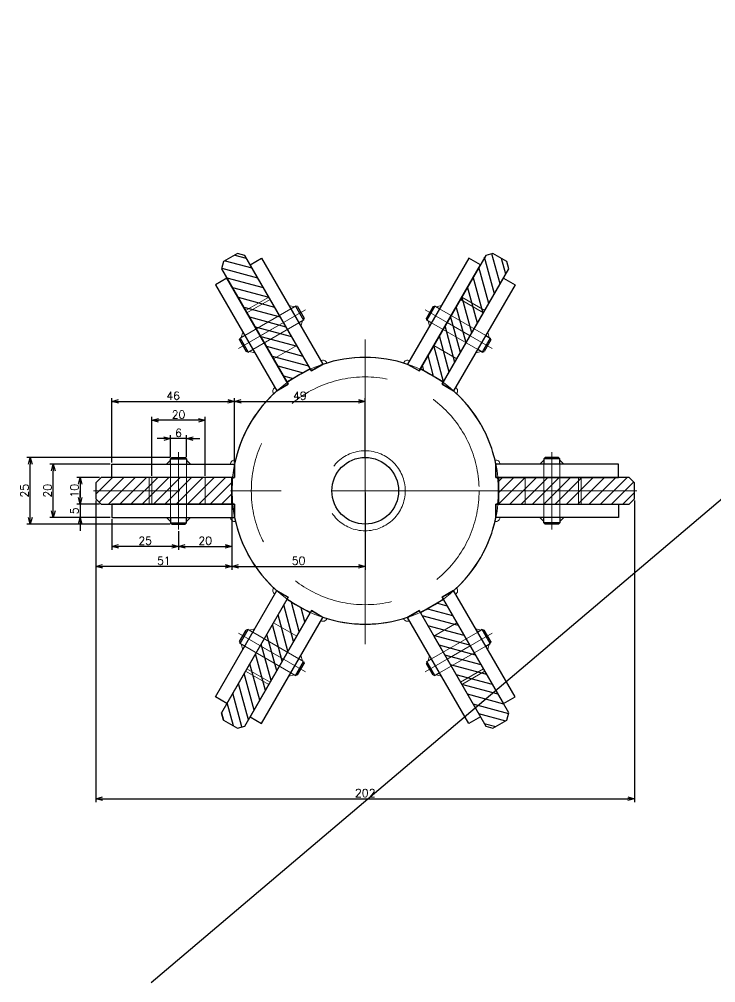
# Model space of a CAD drawing. Header units: millimetres. Extents: x -16130 to 36813, y -8099 to 27484.
# Drawn here: x 20097.8 to 20358.9, y 17127.2 to 17488.4 of the extents above; entities that cross this region are included whole.
import ezdxf

# ---------------------------------------------------------------- set-up
doc = ezdxf.new("R2010")
doc.units = ezdxf.units.MM
doc.header["$LTSCALE"] = 6
doc.header["$PDMODE"] = 99
doc.header["$PDSIZE"] = 1
doc.linetypes.add('CENTER2', pattern=[28.575, 19.05, -3.175, 3.175, -3.175])
doc.linetypes.add('HIDDEN', pattern=[9.525, 6.35, -3.175])
for name, color, linetype, lineweight in [('01_NORMAL', 7, 'Continuous', 25), ('04_HIDDEN', 2, 'HIDDEN', 13), ('05_CENTER', 4, 'CENTER2', 13), ('08_DIM', 3, 'Continuous', 13)]:
    doc.layers.add(name, color=color, linetype=linetype, lineweight=lineweight)
doc.layers.add('10_DRAFT', color=8, linetype='Continuous', lineweight=0, plot=False)
doc.styles.add('KSS_TXT', font='txt.shx', dxfattribs={"bigfont": 'extfont2.shx'})
doc.dimstyles.new('KSS_DIM', dxfattribs={"dimtxt": 3, "dimasz": 2.5, "dimexe": 1.25, "dimexo": 0.625, "dimtad": 1, "dimdsep": 46, "dimtxsty": 'KSS_TXT', "dimblk": 'OPEN30', "dimcen": 0, "dimazin": 2, "dimtfac": 0.75, "dimtmove": 0, "dimatfit": 3, "dimldrblk": 'OPEN30', "dimfxl": 1, "dimtolj": 1, "dimarcsym": 0})

# ---------------------------------------------------------------- blocks, each defined once
blk = doc.blocks.new('A$C1B8C3DF9_1_1_1')
at = {"color": 0}
for p, q in [((-27.84, 68.22), (-26.11, 69.22)), ((-26.11, 69.22), (-23.11, 64.02)), ((-25.42, 69.04), (-26.11, 69.22)), ((-25.42, 69.04), (-22.92, 64.71)), ((25.42, 69.04), (22.92, 64.71)), ((26.11, 69.22), (23.11, 64.02)), ((25.42, 69.04), (26.11, 69.22)), ((27.84, 68.22), (26.11, 69.22)), ((-23.11, 64.02), (-24.84, 63.02)), ((-23.11, 64.02), (-22.92, 64.71)), ((23.11, 64.02), (22.92, 64.71)), ((23.11, 64.02), (24.84, 63.02)), ((-45.16, 58.22), (-46.89, 57.22)), ((45.16, 58.22), (46.89, 57.22)), ((-47.08, 56.54), (-46.89, 57.22)), ((-47.08, 56.54), (-44.58, 52.21)), ((-46.89, 57.22), (-43.89, 52.02)), ((46.89, 57.22), (43.89, 52.02)), ((47.08, 56.54), (44.58, 52.21)), ((47.08, 56.54), (46.89, 57.22)), ((-43.89, 52.02), (-44.58, 52.21)), ((-43.89, 52.02), (-42.16, 53.02)), ((43.89, 52.02), (42.16, 53.02)), ((43.89, 52.02), (44.58, 52.21)), ((-20.17, 44.94), (-15.88, 47.41)), ((20.17, 44.94), (15.88, 47.41)), ((-20.54, 45.58), (-20.17, 44.94)), ((20.54, 45.58), (20.17, 44.94)), ((-28.83, 39.94), (-33.12, 37.46)), ((-29.2, 40.58), (-28.83, 39.94)), ((29.2, 40.58), (28.83, 39.94)), ((28.83, 39.94), (33.12, 37.46)), ((-72.5, 12.5), (-73, 12)), ((-73, 10), (-73, 12)), ((-73, 12), (-67, 12)), ((-72.5, 12.5), (-67.5, 12.5)), ((-67, 12), (-67.5, 12.5)), ((-67, 12), (-67, 10)), ((67, 12), (67.5, 12.5)), ((73, 12), (67, 12)), ((67, 12), (67, 10)), ((72.5, 12.5), (67.5, 12.5)), ((72.5, 12.5), (73, 12)), ((73, 10), (73, 12)), ((-49, 5), (-49, 9.95)), ((49, 5), (49, 9.95)), ((-49.75, 5), (-49, 5)), ((49.75, 5), (49, 5)), ((-49.75, -5), (-49, -5)), ((-49, -5), (-49, -9.95)), ((49.75, -5), (49, -5)), ((49, -5), (49, -9.95)), ((-73, -10), (-73, -12)), ((-67, -12), (-67, -10)), ((67, -12), (67, -10)), ((73, -10), (73, -12)), ((-72.5, -12.5), (-73, -12)), ((-73, -12), (-67, -12)), ((-72.5, -12.5), (-67.5, -12.5)), ((-67, -12), (-67.5, -12.5)), ((73, -12), (67, -12)), ((67, -12), (67.5, -12.5)), ((72.5, -12.5), (67.5, -12.5)), ((72.5, -12.5), (73, -12)), ((-28.83, -39.94), (-33.12, -37.46)), ((28.83, -39.94), (33.12, -37.46)), ((-29.2, -40.58), (-28.83, -39.94)), ((29.2, -40.58), (28.83, -39.94)), ((-20.54, -45.58), (-20.17, -44.94)), ((-20.17, -44.94), (-15.88, -47.41)), ((20.17, -44.94), (15.88, -47.41)), ((20.54, -45.58), (20.17, -44.94)), ((-47.08, -56.54), (-44.58, -52.21)), ((-46.89, -57.22), (-43.89, -52.02)), ((-43.89, -52.02), (-44.58, -52.21)), ((-43.89, -52.02), (-42.16, -53.02)), ((43.89, -52.02), (42.16, -53.02)), ((46.89, -57.22), (43.89, -52.02)), ((43.89, -52.02), (44.58, -52.21)), ((47.08, -56.54), (44.58, -52.21)), ((-47.08, -56.54), (-46.89, -57.22)), ((-45.16, -58.22), (-46.89, -57.22)), ((45.16, -58.22), (46.89, -57.22)), ((47.08, -56.54), (46.89, -57.22)), ((-26.11, -69.22), (-23.11, -64.02)), ((-25.42, -69.04), (-22.92, -64.71)), ((-23.11, -64.02), (-24.84, -63.02)), ((-23.11, -64.02), (-22.92, -64.71)), ((23.11, -64.02), (22.92, -64.71)), ((25.42, -69.04), (22.92, -64.71)), ((23.11, -64.02), (24.84, -63.02)), ((26.11, -69.22), (23.11, -64.02)), ((-27.84, -68.22), (-26.11, -69.22)), ((27.84, -68.22), (26.11, -69.22)), ((-25.42, -69.04), (-26.11, -69.22)), ((25.42, -69.04), (26.11, -69.22))]:
    blk.add_line(p, q, dxfattribs=at)
for points in [[(-15.84, 47.44), (-20.17, 44.94), (-43.17, 84.77), (-38.84, 87.27)], [(15.84, 47.44), (20.17, 44.94), (43.17, 84.77), (38.84, 87.27)], [(-33.16, 37.44), (-28.83, 39.94), (-51.83, 79.77), (-56.16, 77.27)], [(33.16, 37.44), (28.83, 39.94), (51.83, 79.77), (56.16, 77.27)], [(-49, 10), (-49, 5), (-95, 5), (-95, 10)], [(49, 10), (49, 5), (95, 5), (95, 10)], [(-49, -10), (-49, -5), (-95, -5), (-95, -10)], [(49, -10), (49, -5), (95, -5), (95, -10)], [(-33.16, -37.44), (-28.83, -39.94), (-51.83, -79.77), (-56.16, -77.27)], [(33.16, -37.44), (28.83, -39.94), (51.83, -79.77), (56.16, -77.27)], [(-15.84, -47.44), (-20.17, -44.94), (-43.17, -84.77), (-38.84, -87.27)], [(15.84, -47.44), (20.17, -44.94), (43.17, -84.77), (38.84, -87.27)]]:
    blk.add_lwpolyline(points, close=True, dxfattribs=at)
blk.add_circle((0, 0), 12.5, dxfattribs=at)
for start, end in [(71.4783, 108.5217), (114.2613, 125.7387), (54.2613, 65.7387), (131.4783, 168.5217), (11.4783, 48.5217), (174.2613, 185.7387), (354.2613, 5.7387), (191.4783, 228.5217), (311.4783, 348.5217), (234.2613, 245.7387), (294.2613, 305.7387), (251.4783, 288.5217)]:
    blk.add_arc((0, 0), 50, start, end, dxfattribs=at)
at = {"layer": '04_HIDDEN'}
for p, q in [((-27.84, 68.22), (-45.16, 58.22)), ((45.16, 58.22), (27.84, 68.22)), ((-24.84, 63.02), (-42.16, 53.02)), ((42.16, 53.02), (24.84, 63.02)), ((-73, 10), (-73, -10)), ((-67, 10), (-67, -10)), ((67, -10), (67, 10)), ((73, -10), (73, 10)), ((-42.16, -53.02), (-24.84, -63.02)), ((24.84, -63.02), (42.16, -53.02)), ((-45.16, -58.22), (-27.84, -68.22)), ((27.84, -68.22), (45.16, -58.22))]:
    blk.add_line(p, q, dxfattribs=at)
for points in [[(-25.67, 54.46), (-35.67, 71.78), (-44.33, 66.78), (-34.33, 49.46)], [(34.33, 49.46), (44.33, 66.78), (35.67, 71.78), (25.67, 54.46)], [(-60, 5), (-80, 5), (-80, -5), (-60, -5)], [(60, -5), (80, -5), (80, 5), (60, 5)], [(-34.33, -49.46), (-44.33, -66.78), (-35.67, -71.78), (-25.67, -54.46)], [(25.67, -54.46), (35.67, -71.78), (44.33, -66.78), (34.33, -49.46)]]:
    blk.add_lwpolyline(points, close=True, dxfattribs=at)
for radius in [42.7, 15]:
    blk.add_circle((0, 0), radius, dxfattribs=at)
at = {"layer": '05_CENTER'}
for p, q in [((-47.56, 53.37), (-22.44, 67.88)), ((22.44, 67.88), (47.56, 53.37)), ((0, -57.56), (0, 57.56)), ((-70, -14.51), (-70, 14.51)), ((70, 14.51), (70, -14.51)), ((101.89, 0), (-101.89, 0)), ((-22.44, -67.88), (-47.56, -53.37)), ((47.56, -53.37), (22.44, -67.88))]:
    blk.add_line(p, q, dxfattribs=at)
at = {"layer": '08_DIM'}
for points in [[(-27.84, 68.22), (-28.59, 69.52), (-28.59, 69.52), (-26.54, 68.97)], [(27.84, 68.22), (28.59, 69.52), (28.59, 69.52), (26.54, 68.97)], [(-24.84, 63.02), (-24.09, 61.72), (-24.09, 61.72), (-23.54, 63.77)], [(24.84, 63.02), (24.09, 61.72), (24.09, 61.72), (23.54, 63.77)], [(-45.16, 58.22), (-45.91, 59.52), (-45.91, 59.52), (-46.46, 57.47)], [(45.16, 58.22), (45.91, 59.52), (45.91, 59.52), (46.46, 57.47)], [(-42.16, 53.02), (-41.41, 51.72), (-41.41, 51.72), (-43.46, 52.27)], [(42.16, 53.02), (41.41, 51.72), (41.41, 51.72), (43.46, 52.27)], [(-73, 10), (-74.5, 10), (-74.5, 10), (-73, 11.5)], [(-67, 10), (-65.5, 10), (-65.5, 10), (-67, 11.5)], [(67, 10), (65.5, 10), (65.5, 10), (67, 11.5)], [(73, 10), (74.5, 10), (74.5, 10), (73, 11.5)], [(-73, -10), (-74.5, -10), (-74.5, -10), (-73, -11.5)], [(-67, -10), (-65.5, -10), (-65.5, -10), (-67, -11.5)], [(67, -10), (65.5, -10), (65.5, -10), (67, -11.5)], [(73, -10), (74.5, -10), (74.5, -10), (73, -11.5)], [(-42.16, -53.02), (-41.41, -51.72), (-41.41, -51.72), (-43.46, -52.27)], [(42.16, -53.02), (41.41, -51.72), (41.41, -51.72), (43.46, -52.27)], [(-45.16, -58.22), (-45.91, -59.52), (-45.91, -59.52), (-46.46, -57.47)], [(45.16, -58.22), (45.91, -59.52), (45.91, -59.52), (46.46, -57.47)], [(-24.84, -63.02), (-24.09, -61.72), (-24.09, -61.72), (-23.54, -63.77)], [(24.84, -63.02), (24.09, -61.72), (24.09, -61.72), (23.54, -63.77)], [(-27.84, -68.22), (-28.59, -69.52), (-28.59, -69.52), (-26.54, -68.97)], [(27.84, -68.22), (28.59, -69.52), (28.59, -69.52), (26.54, -68.97)]]:
    blk.add_lwpolyline(points, close=True, dxfattribs=at)
for centre, start, end in [((-15.84, 47.44), 17.2275, 119.9995), ((15.84, 47.44), 60.0005, 162.7725), ((-33.16, 37.44), 120.0005, 222.7725), ((33.16, 37.44), 317.2275, 59.9995), ((-49, 10), 77.2275, 179.9995), ((49, 10), 0.0005, 102.7725), ((-49, -10), 180.0005, 282.7725), ((49, -10), 257.2275, 359.9995), ((-33.16, -37.44), 137.2275, 239.9995), ((33.16, -37.44), 300.0005, 42.7725), ((-15.84, -47.44), 240.0005, 342.7725), ((15.84, -47.44), 197.2275, 299.9995)]:
    blk.add_arc(centre, 1.5, start, end, dxfattribs=at)
blk = doc.blocks.new('_Open30')
at = {"color": 0, "linetype": 'ByBlock', "lineweight": -2}
for p, q in [((-1, 0.27), (0, 0)), ((0, 0), (-1, -0.27)), ((0, 0), (-1, 0))]:
    blk.add_line(p, q, dxfattribs=at)
blk = doc.blocks.new('*D3620')
at = {"layer": '08_DIM', "color": 0, "lineweight": -2, "transparency": 16777216}
for p, q in [((20126.49, 17307.97), (20126.49, 17194.89)), ((20328.49, 17307.97), (20328.49, 17194.89)), ((20128.99, 17196.14), (20325.99, 17196.14))]:
    blk.add_line(p, q, dxfattribs=at)
at = {"layer": 'Defpoints', "color": 0, "transparency": 16777216}
for p in [(20126.49, 17308.6), (20328.49, 17308.6), (20328.49, 17196.14)]:
    blk.add_point(p, dxfattribs=at)
at = {"layer": '08_DIM', "color": 0, "lineweight": -2, "transparency": 16777216, "xscale": 2.5, "yscale": 2.5, "zscale": 2.5, "rotation": 180}
blk.add_blockref('_Open30', (20126.49, 17196.14), dxfattribs=at)
at = {"layer": '08_DIM', "color": 0, "lineweight": -2, "transparency": 16777216, "xscale": 2.5, "yscale": 2.5, "zscale": 2.5}
blk.add_blockref('_Open30', (20328.49, 17196.14), dxfattribs=at)
at = {"layer": '08_DIM', "color": 0, "transparency": 16777216, "insert": (20227.49, 17198.27), "char_height": 3, "attachment_point": 5, "style": 'KSS_TXT'}
blk.add_mtext('\\A1;202', dxfattribs=at)
blk = doc.blocks.new('*D3621')
at = {"layer": '08_DIM', "color": 0, "lineweight": -2, "transparency": 16777216}
for p, q in [((20178.49, 17322.22), (20178.49, 17346.37)), ((20227.49, 17324.38), (20227.49, 17346.37)), ((20180.99, 17345.12), (20224.99, 17345.12))]:
    blk.add_line(p, q, dxfattribs=at)
at = {"layer": 'Defpoints', "color": 0, "transparency": 16777216}
for p in [(20227.49, 17345.12), (20178.49, 17321.6), (20227.49, 17323.75)]:
    blk.add_point(p, dxfattribs=at)
at = {"layer": '08_DIM', "color": 0, "lineweight": -2, "transparency": 16777216, "xscale": 2.5, "yscale": 2.5, "zscale": 2.5, "rotation": 180}
blk.add_blockref('_Open30', (20178.49, 17345.12), dxfattribs=at)
at = {"layer": '08_DIM', "color": 0, "lineweight": -2, "transparency": 16777216, "xscale": 2.5, "yscale": 2.5, "zscale": 2.5}
blk.add_blockref('_Open30', (20227.49, 17345.12), dxfattribs=at)
at = {"layer": '08_DIM', "color": 0, "transparency": 16777216, "insert": (20202.99, 17347.25), "char_height": 3, "attachment_point": 5, "style": 'KSS_TXT'}
blk.add_mtext('\\A1;49', dxfattribs=at)
blk = doc.blocks.new('*D3623')
at = {"layer": '08_DIM', "color": 0, "lineweight": -2, "transparency": 16777216}
for p, q in [((20177.49, 17310.97), (20177.49, 17282)), ((20227.49, 17310.97), (20227.49, 17282)), ((20179.99, 17283.25), (20224.99, 17283.25))]:
    blk.add_line(p, q, dxfattribs=at)
at = {"layer": 'Defpoints', "color": 0, "transparency": 16777216}
for p in [(20177.49, 17311.6), (20227.49, 17311.6), (20227.49, 17283.25)]:
    blk.add_point(p, dxfattribs=at)
at = {"layer": '08_DIM', "color": 0, "lineweight": -2, "transparency": 16777216, "xscale": 2.5, "yscale": 2.5, "zscale": 2.5, "rotation": 180}
blk.add_blockref('_Open30', (20177.49, 17283.25), dxfattribs=at)
at = {"layer": '08_DIM', "color": 0, "lineweight": -2, "transparency": 16777216, "xscale": 2.5, "yscale": 2.5, "zscale": 2.5}
blk.add_blockref('_Open30', (20227.49, 17283.25), dxfattribs=at)
at = {"layer": '08_DIM', "color": 0, "transparency": 16777216, "insert": (20202.49, 17285.38), "char_height": 3, "attachment_point": 5, "style": 'KSS_TXT'}
blk.add_mtext('\\A1;50', dxfattribs=at)
blk = doc.blocks.new('A$C684A6939')
at = {"layer": '01_NORMAL'}
h = blk.add_hatch(dxfattribs=at)
h.set_pattern_fill('_USER', color=0, scale=3, angle=45, style=0, pattern_type=0)
h.set_pattern_definition([(45, (-20235.0703, -17777.576), (-2.12132034, 2.12132034), [])])
h.paths.add_polyline_path([(-29, 5), (-31, 3), (-31, 0), (-11, 0), (-11, 5)])
h.paths.add_polyline_path([(-31, -3), (-29, -5), (-11, -5), (-11, 0), (-31, 0)])
h.paths.add_polyline_path([(0, 0), (-11, 0), (-11, -5), (0, -5)])
h.paths.add_polyline_path([(0, 0), (0, 5), (-11, 5), (-11, 0)])
h.paths.add_polyline_path([(20, 5), (0, 5), (0, 0), (20, 0, -0.000323), (20, 0.06)])
h.paths.add_polyline_path([(20, -5), (20, -0.06, -0.000323), (20, 0), (0, 0), (0, -5)])
at = {"color": 0}
blk.add_lwpolyline([(20, 5), (-29, 5), (-31, 3), (-31, -3), (-29, -5), (20, -5)], close=True, dxfattribs=at)
at = {"layer": '04_HIDDEN', "color": 0}
blk.add_line((-11, 5), (-11, -5), dxfattribs=at)
at = {"layer": '10_DRAFT'}
blk.add_line((0, 5), (0, -5), dxfattribs=at)
blk = doc.blocks.new('A$C684A6AA0')
at = {"layer": '10_DRAFT'}
for p, q in [((0, -6.48), (0, 6.48)), ((-6.48, 0), (6.48, 0))]:
    blk.add_line(p, q, dxfattribs=at)
blk.add_circle((0, 0), 50, dxfattribs=at)
at = {"color": 6}
for p, rotation in [((-35, 60.62), 299.9999999999999), ((35, 60.62), 239.9999999999999), ((70, 0), 180), ((-35, -60.62), 60.00000000000001), ((35, -60.62), 120)]:
    blk.add_blockref('A$C684A6939', p, dxfattribs=dict(at, rotation=rotation))
blk.add_blockref('A$C684A6939', (-70, 0), dxfattribs=at)
blk = doc.blocks.new('*D3883')
at = {"layer": '08_DIM', "color": 0, "lineweight": -2, "transparency": 16777216}
for p, q in [((20127.86, 17316.6), (20119.36, 17316.6)), ((20120.61, 17314.1), (20120.61, 17309.1)), ((20127.86, 17306.6), (20119.36, 17306.6))]:
    blk.add_line(p, q, dxfattribs=at)
at = {"layer": 'Defpoints', "color": 0, "transparency": 16777216}
for p in [(20128.49, 17316.6), (20120.61, 17306.6), (20128.49, 17306.6)]:
    blk.add_point(p, dxfattribs=at)
at = {"layer": '08_DIM', "color": 0, "lineweight": -2, "transparency": 16777216, "xscale": 2.5, "yscale": 2.5, "zscale": 2.5}
for p, rotation in [((20120.61, 17316.6), 90), ((20120.61, 17306.6), 270)]:
    blk.add_blockref('_Open30', p, dxfattribs=dict(at, rotation=rotation))
at = {"layer": '08_DIM', "color": 0, "transparency": 16777216, "insert": (20118.48, 17311.6), "char_height": 3, "attachment_point": 5, "rotation": 90, "style": 'KSS_TXT'}
blk.add_mtext('\\A1;10', dxfattribs=at)
blk = doc.blocks.new('*D3884')
at = {"layer": '08_DIM', "color": 0, "lineweight": -2, "transparency": 16777216}
for p, q in [((20120.61, 17309.1), (20120.61, 17311.6)), ((20127.86, 17306.6), (20119.36, 17306.6)), ((20120.61, 17306.6), (20120.61, 17301.6)), ((20131.86, 17301.6), (20119.36, 17301.6)), ((20120.61, 17299.1), (20120.61, 17296.6))]:
    blk.add_line(p, q, dxfattribs=at)
at = {"layer": 'Defpoints', "color": 0, "transparency": 16777216}
for p in [(20128.49, 17306.6), (20120.61, 17301.6), (20132.49, 17301.6)]:
    blk.add_point(p, dxfattribs=at)
at = {"layer": '08_DIM', "color": 0, "lineweight": -2, "transparency": 16777216, "xscale": 2.5, "yscale": 2.5, "zscale": 2.5}
for p, rotation in [((20120.61, 17306.6), 270), ((20120.61, 17301.6), 90)]:
    blk.add_blockref('_Open30', p, dxfattribs=dict(at, rotation=rotation))
at = {"layer": '08_DIM', "color": 0, "transparency": 16777216, "insert": (20118.48, 17304.1), "char_height": 3, "attachment_point": 5, "rotation": 90, "style": 'KSS_TXT'}
blk.add_mtext('\\A1;5', dxfattribs=at)
blk = doc.blocks.new('*D3885')
at = {"layer": '08_DIM', "color": 0, "lineweight": -2, "transparency": 16777216}
for p, q in [((20131.86, 17321.6), (20109.27, 17321.6)), ((20110.52, 17304.1), (20110.52, 17319.1)), ((20131.86, 17301.6), (20109.27, 17301.6))]:
    blk.add_line(p, q, dxfattribs=at)
at = {"layer": 'Defpoints', "color": 0, "transparency": 16777216}
for p in [(20110.52, 17321.6), (20132.49, 17321.6), (20132.49, 17301.6)]:
    blk.add_point(p, dxfattribs=at)
at = {"layer": '08_DIM', "color": 0, "lineweight": -2, "transparency": 16777216, "xscale": 2.5, "yscale": 2.5, "zscale": 2.5}
for p, rotation in [((20110.52, 17321.6), 90), ((20110.52, 17301.6), 270)]:
    blk.add_blockref('_Open30', p, dxfattribs=dict(at, rotation=rotation))
at = {"layer": '08_DIM', "color": 0, "transparency": 16777216, "insert": (20108.39, 17311.6), "char_height": 3, "attachment_point": 5, "rotation": 90, "style": 'KSS_TXT'}
blk.add_mtext('\\A1;20', dxfattribs=at)
blk = doc.blocks.new('*D3886')
at = {"layer": '08_DIM', "color": 0, "lineweight": -2, "transparency": 16777216}
for p, q in [((20151.99, 17331.17), (20149.49, 17331.17)), ((20154.49, 17324.22), (20154.49, 17332.42)), ((20160.49, 17331.17), (20154.49, 17331.17)), ((20160.49, 17324.22), (20160.49, 17332.42)), ((20162.99, 17331.17), (20165.49, 17331.17))]:
    blk.add_line(p, q, dxfattribs=at)
at = {"layer": 'Defpoints', "color": 0, "transparency": 16777216}
for p in [(20154.49, 17331.17), (20154.49, 17323.6), (20160.49, 17323.6)]:
    blk.add_point(p, dxfattribs=at)
at = {"layer": '08_DIM', "color": 0, "lineweight": -2, "transparency": 16777216, "xscale": 2.5, "yscale": 2.5, "zscale": 2.5}
blk.add_blockref('_Open30', (20154.49, 17331.17), dxfattribs=at)
at = {"layer": '08_DIM', "color": 0, "lineweight": -2, "transparency": 16777216, "xscale": 2.5, "yscale": 2.5, "zscale": 2.5, "rotation": 180}
blk.add_blockref('_Open30', (20160.49, 17331.17), dxfattribs=at)
at = {"layer": '08_DIM', "color": 0, "transparency": 16777216, "insert": (20157.49, 17333.29), "char_height": 3, "attachment_point": 5, "style": 'KSS_TXT'}
blk.add_mtext('\\A1;6', dxfattribs=at)
blk = doc.blocks.new('*D3887')
at = {"layer": '08_DIM', "color": 0, "lineweight": -2, "transparency": 16777216}
for p, q in [((20147.49, 17317.22), (20147.49, 17339.29)), ((20167.49, 17317.22), (20167.49, 17339.29)), ((20164.99, 17338.04), (20149.99, 17338.04))]:
    blk.add_line(p, q, dxfattribs=at)
at = {"layer": 'Defpoints', "color": 0, "transparency": 16777216}
for p in [(20147.49, 17338.04), (20147.49, 17316.6), (20167.49, 17316.6)]:
    blk.add_point(p, dxfattribs=at)
at = {"layer": '08_DIM', "color": 0, "lineweight": -2, "transparency": 16777216, "xscale": 2.5, "yscale": 2.5, "zscale": 2.5, "rotation": 180}
blk.add_blockref('_Open30', (20147.49, 17338.04), dxfattribs=at)
at = {"layer": '08_DIM', "color": 0, "lineweight": -2, "transparency": 16777216, "xscale": 2.5, "yscale": 2.5, "zscale": 2.5}
blk.add_blockref('_Open30', (20167.49, 17338.04), dxfattribs=at)
at = {"layer": '08_DIM', "color": 0, "transparency": 16777216, "insert": (20157.49, 17340.16), "char_height": 3, "attachment_point": 5, "style": 'KSS_TXT'}
blk.add_mtext('\\A1;20', dxfattribs=at)
blk = doc.blocks.new('*D3888')
at = {"layer": '08_DIM', "color": 0, "lineweight": -2, "transparency": 16777216}
for p, q in [((20154.36, 17324.1), (20100.64, 17324.1)), ((20101.89, 17301.6), (20101.89, 17321.6)), ((20154.36, 17299.1), (20100.64, 17299.1))]:
    blk.add_line(p, q, dxfattribs=at)
at = {"layer": 'Defpoints', "color": 0, "transparency": 16777216}
for p in [(20101.89, 17324.1), (20154.99, 17324.1), (20154.99, 17299.1)]:
    blk.add_point(p, dxfattribs=at)
at = {"layer": '08_DIM', "color": 0, "lineweight": -2, "transparency": 16777216, "xscale": 2.5, "yscale": 2.5, "zscale": 2.5}
for p, rotation in [((20101.89, 17324.1), 90), ((20101.89, 17299.1), 270)]:
    blk.add_blockref('_Open30', p, dxfattribs=dict(at, rotation=rotation))
at = {"layer": '08_DIM', "color": 0, "transparency": 16777216, "insert": (20099.76, 17311.6), "char_height": 3, "attachment_point": 5, "rotation": 90, "style": 'KSS_TXT'}
blk.add_mtext('\\A1;25', dxfattribs=at)
blk = doc.blocks.new('*D3889')
at = {"layer": '08_DIM', "color": 0, "lineweight": -2, "transparency": 16777216}
for p, q in [((20132.49, 17322.22), (20132.49, 17346.37)), ((20178.49, 17322.22), (20178.49, 17346.37)), ((20134.99, 17345.12), (20175.99, 17345.12))]:
    blk.add_line(p, q, dxfattribs=at)
at = {"layer": 'Defpoints', "color": 0, "transparency": 16777216}
for p in [(20178.49, 17345.12), (20132.49, 17321.6), (20178.49, 17321.6)]:
    blk.add_point(p, dxfattribs=at)
at = {"layer": '08_DIM', "color": 0, "lineweight": -2, "transparency": 16777216, "xscale": 2.5, "yscale": 2.5, "zscale": 2.5, "rotation": 180}
blk.add_blockref('_Open30', (20132.49, 17345.12), dxfattribs=at)
at = {"layer": '08_DIM', "color": 0, "lineweight": -2, "transparency": 16777216, "xscale": 2.5, "yscale": 2.5, "zscale": 2.5}
blk.add_blockref('_Open30', (20178.49, 17345.12), dxfattribs=at)
at = {"layer": '08_DIM', "color": 0, "transparency": 16777216, "insert": (20155.49, 17347.25), "char_height": 3, "attachment_point": 5, "style": 'KSS_TXT'}
blk.add_mtext('\\A1;46', dxfattribs=at)
blk = doc.blocks.new('*D3890')
at = {"layer": '08_DIM', "color": 0, "lineweight": -2, "transparency": 16777216}
for p, q in [((20177.49, 17310.97), (20177.49, 17289.52)), ((20157.49, 17296.47), (20157.49, 17289.52)), ((20159.99, 17290.77), (20174.99, 17290.77))]:
    blk.add_line(p, q, dxfattribs=at)
at = {"layer": 'Defpoints', "color": 0, "transparency": 16777216}
for p in [(20177.49, 17311.6), (20157.49, 17297.09), (20177.49, 17290.77)]:
    blk.add_point(p, dxfattribs=at)
at = {"layer": '08_DIM', "color": 0, "lineweight": -2, "transparency": 16777216, "xscale": 2.5, "yscale": 2.5, "zscale": 2.5, "rotation": 180}
blk.add_blockref('_Open30', (20157.49, 17290.77), dxfattribs=at)
at = {"layer": '08_DIM', "color": 0, "lineweight": -2, "transparency": 16777216, "xscale": 2.5, "yscale": 2.5, "zscale": 2.5}
blk.add_blockref('_Open30', (20177.49, 17290.77), dxfattribs=at)
at = {"layer": '08_DIM', "color": 0, "transparency": 16777216, "insert": (20167.49, 17292.89), "char_height": 3, "attachment_point": 5, "style": 'KSS_TXT'}
blk.add_mtext('\\A1;20', dxfattribs=at)
blk = doc.blocks.new('*D3891')
at = {"layer": '08_DIM', "color": 0, "lineweight": -2, "transparency": 16777216}
for p, q in [((20132.49, 17300.97), (20132.49, 17289.52)), ((20157.49, 17296.47), (20157.49, 17289.52)), ((20154.99, 17290.77), (20134.99, 17290.77))]:
    blk.add_line(p, q, dxfattribs=at)
at = {"layer": 'Defpoints', "color": 0, "transparency": 16777216}
for p in [(20132.49, 17301.6), (20157.49, 17297.09), (20132.49, 17290.77)]:
    blk.add_point(p, dxfattribs=at)
at = {"layer": '08_DIM', "color": 0, "lineweight": -2, "transparency": 16777216, "xscale": 2.5, "yscale": 2.5, "zscale": 2.5, "rotation": 180}
blk.add_blockref('_Open30', (20132.49, 17290.77), dxfattribs=at)
at = {"layer": '08_DIM', "color": 0, "lineweight": -2, "transparency": 16777216, "xscale": 2.5, "yscale": 2.5, "zscale": 2.5}
blk.add_blockref('_Open30', (20157.49, 17290.77), dxfattribs=at)
at = {"layer": '08_DIM', "color": 0, "transparency": 16777216, "insert": (20144.99, 17292.89), "char_height": 3, "attachment_point": 5, "style": 'KSS_TXT'}
blk.add_mtext('\\A1;25', dxfattribs=at)
blk = doc.blocks.new('*D3892')
at = {"layer": '08_DIM', "color": 0, "lineweight": -2, "transparency": 16777216}
for p, q in [((20177.49, 17310.97), (20177.49, 17282)), ((20126.49, 17307.97), (20126.49, 17282)), ((20174.99, 17283.25), (20128.99, 17283.25))]:
    blk.add_line(p, q, dxfattribs=at)
at = {"layer": 'Defpoints', "color": 0, "transparency": 16777216}
for p in [(20177.49, 17311.6), (20126.49, 17308.6), (20126.49, 17283.25)]:
    blk.add_point(p, dxfattribs=at)
at = {"layer": '08_DIM', "color": 0, "lineweight": -2, "transparency": 16777216, "xscale": 2.5, "yscale": 2.5, "zscale": 2.5, "rotation": 180}
blk.add_blockref('_Open30', (20126.49, 17283.25), dxfattribs=at)
at = {"layer": '08_DIM', "color": 0, "lineweight": -2, "transparency": 16777216, "xscale": 2.5, "yscale": 2.5, "zscale": 2.5}
blk.add_blockref('_Open30', (20177.49, 17283.25), dxfattribs=at)
at = {"layer": '08_DIM', "color": 0, "transparency": 16777216, "insert": (20151.99, 17285.38), "char_height": 3, "attachment_point": 5, "style": 'KSS_TXT'}
blk.add_mtext('\\A1;51', dxfattribs=at)

msp = doc.modelspace()

# ---------------------------------------------------------------- linework, layer by layer
at = {"color": 2}
msp.add_line((20862.31267, 17733.54326), (20147.23592, 17127.16611), dxfattribs=at)

# ---------------------------------------------------------------- block references
msp.add_blockref('A$C1B8C3DF9_1_1_1', (20227.48564, 17311.59785))
at = {"layer": '01_NORMAL'}
msp.add_blockref('A$C684A6AA0', (20227.48564, 17311.59785), dxfattribs=at)

# ---------------------------------------------------------------- dimensions: what is measured, and where the dimension line sits
at = {"layer": '08_DIM'}
for base, p1, p2, picture, middle in [((20178.48564, 17345.12227), (20132.48564, 17321.59785), (20178.48564, 17321.59746), '*D3889', (20155.48564, 17347.24727)), ((20227.48564, 17345.12227), (20178.48564, 17321.59746), (20227.48564, 17323.75309), '*D3621', (20202.98564, 17347.24727)), ((20147.48564, 17338.03656), (20167.48564, 17316.59771), (20147.48564, 17316.59771), '*D3887', (20157.48564, 17340.16156)), ((20154.48563, 17331.16808), (20160.48563, 17323.59785), (20154.48563, 17323.59785), '*D3886', (20157.48563, 17333.29308)), ((20177.48564, 17290.7662), (20157.48564, 17297.09085), (20177.48564, 17311.59785), '*D3890', (20167.48564, 17292.8912)), ((20227.48564, 17283.25009), (20177.48564, 17311.59785), (20227.48564, 17311.59785), '*D3623', (20202.48564, 17285.37717)), ((20328.4856, 17196.14182), (20126.48568, 17308.59752), (20328.4856, 17308.59818), '*D3620', (20227.48564, 17198.26682)), ((20132.48564, 17290.7662), (20157.48564, 17297.09085), (20132.48564, 17301.59785), '*D3891', (20144.98564, 17292.89328))]:
    dim = msp.add_linear_dim(base=base, p1=p1, p2=p2, dimstyle='KSS_DIM', dxfattribs=at)
    dim.commit()
    dim.dimension.update_dxf_attribs({"geometry": picture, "text_midpoint": middle})
for base, p1, p2, angle, picture, middle in [((20101.88526, 17324.09785), (20154.98563, 17299.09785), (20154.98563, 17324.09785), 90, '*D3888', (20099.75818, 17311.59785)), ((20110.51677, 17321.59785), (20132.48568, 17301.59785), (20132.48585, 17321.59785), 90, '*D3885', (20108.39177, 17311.59785)), ((20120.60778, 17306.59752), (20128.48568, 17316.59752), (20128.48577, 17306.59752), 90, '*D3883', (20118.48278, 17311.59752)), ((20120.60778, 17301.59785), (20128.48568, 17306.59752), (20132.48568, 17301.59785), 90, '*D3884', (20118.4807, 17304.09768)), ((20126.48568, 17283.25009), (20177.48564, 17311.59785), (20126.48568, 17308.59752), 180, '*D3892', (20151.98566, 17285.37717))]:
    dim = msp.add_linear_dim(base=base, p1=p1, p2=p2, angle=angle, dimstyle='KSS_DIM', dxfattribs=at)
    dim.commit()
    dim.dimension.update_dxf_attribs({"geometry": picture, "text_midpoint": middle})

doc.saveas('drawing.dxf')
